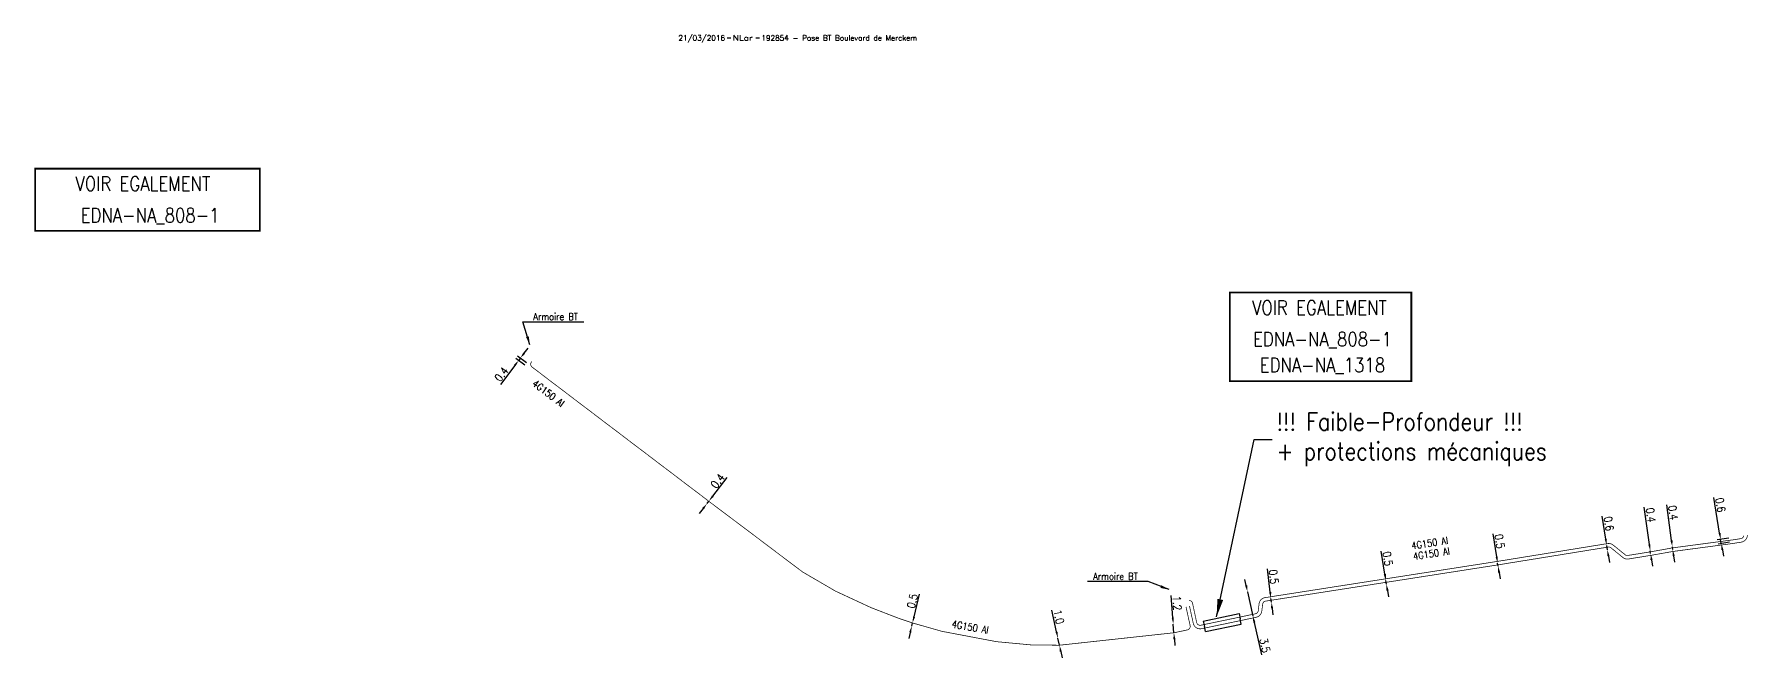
# Model space of a CAD drawing. Header units: millimetres. Extents: x 184011 to 185000, y 128010 to 128993.
# Drawn here: x 184421.5 to 184662.3, y 128901.4 to 128989 of the extents above; entities that cross this region are included whole.
import ezdxf
from ezdxf.enums import TextEntityAlignment as Align

# ---------------------------------------------------------------- set-up
doc = ezdxf.new("R2010")
doc.units = ezdxf.units.MM
doc.header["$PDMODE"] = 34
doc.linetypes.add('B_ST_Al', pattern=[2000, 1000, 1000])
doc.layers.get('0').update_dxf_attribs({"linetype": 'CONTINUOUS'})
doc.layers.get('DEFPOINTS').update_dxf_attribs({"linetype": 'CONTINUOUS'})
for name, color, linetype in [('B_100', 3, 'CONTINUOUS'), ('B_110', 1, 'CONTINUOUS'), ('B_420', 7, 'CONTINUOUS'), ('B_930', 7, 'CONTINUOUS')]:
    doc.layers.add(name, color=color, linetype=linetype)
doc.layers.add('B_910', color=7, linetype='CONTINUOUS', plot=False)
doc.styles.get("Standard").update_dxf_attribs({"font": 'romans.shx', "width": 0.85})
doc.dimstyles.get("Standard").update_dxf_attribs({"dimtxt": 1.5, "dimasz": 1.2, "dimexe": 0.625, "dimexo": 0.625, "dimgap": 0.25, "dimtad": 1, "dimdec": 1, "dimzin": 0, "dimdsep": 46, "dimtxsty": 'Standard', "dimcen": -0.5, "dimadec": 0, "dimazin": 0, "dimtfac": 1, "dimtdec": 1, "dimtmove": 0, "dimatfit": 3, "dimfxl": 0, "dimtolj": 1, "dimtzin": 0, "dimarcsym": 0})

# ---------------------------------------------------------------- blocks, each defined once
blk = doc.blocks.new('*D337')
at = {"layer": 'B_100', "color": 0, "linetype": 'Continuous', "lineweight": -2, "transparency": 16777216}
for p, q in [((184490.33, 128944.2), (184490.88, 128944.91)), ((184489, 128942.45), (184486.99, 128939.8)), ((184490.42, 128942.5), (184489.17, 128943.45)), ((184490.66, 128942.81), (184489.41, 128943.76)), ((184489.79, 128943.48), (184489.55, 128943.16))]:
    blk.add_line(p, q, dxfattribs=at)
at = {"layer": 'B_100', "color": 0, "linetype": 'Continuous', "transparency": 16777216}
for points in [[(184490.21, 128944.29), (184490.45, 128944.11), (184489.79, 128943.48)], [(184488.88, 128942.54), (184489.12, 128942.35), (184489.55, 128943.16)]]:
    blk.add_solid(points, dxfattribs=at)
at = {"layer": 'DEFPOINTS', "color": 0, "linetype": 'Continuous', "transparency": 16777216}
for p in [(184489.55, 128943.16), (184490.8, 128942.21), (184491.04, 128942.53)]:
    blk.add_point(p, dxfattribs=at)
at = {"layer": 'B_100', "color": 0, "linetype": 'Continuous', "transparency": 16777216, "insert": (184487.13, 128941.22), "char_height": 1.125, "attachment_point": 5, "rotation": 52.756}
blk.add_mtext('\\A1;0.4', dxfattribs=at)
blk = doc.blocks.new('*D338')
at = {"layer": 'B_100', "color": 0, "linetype": 'Continuous', "lineweight": -2, "transparency": 16777216}
for p, q in [((184516.83, 128924.09), (184518.85, 128926.72)), ((184516.03, 128923.06), (184516.28, 128923.37)), ((184515.49, 128922.34), (184514.94, 128921.63))]:
    blk.add_line(p, q, dxfattribs=at)
at = {"layer": 'B_100', "color": 0, "linetype": 'Continuous', "transparency": 16777216}
for points in [[(184515.37, 128922.44), (184515.6, 128922.25), (184516.03, 128923.06)], [(184516.71, 128924.18), (184516.95, 128924), (184516.28, 128923.37)]]:
    blk.add_solid(points, dxfattribs=at)
at = {"layer": 'DEFPOINTS', "color": 0, "linetype": 'Continuous', "transparency": 16777216}
for p in [(184516.03, 128923.06), (184516.03, 128923.06), (184516.28, 128923.37)]:
    blk.add_point(p, dxfattribs=at)
at = {"layer": 'B_100', "color": 0, "linetype": 'Continuous', "transparency": 16777216, "insert": (184517.52, 128926.22), "char_height": 1.125, "attachment_point": 5, "rotation": 52.4143}
blk.add_mtext('\\A1;0.4', dxfattribs=at)
blk = doc.blocks.new('*D339')
at = {"layer": 'B_100', "color": 0, "linetype": 'Continuous', "lineweight": -2, "transparency": 16777216}
for p, q in [((184545.13, 128907.14), (184545.91, 128910.32)), ((184544.8, 128905.83), (184544.91, 128906.27)), ((184544.59, 128904.95), (184544.37, 128904.08))]:
    blk.add_line(p, q, dxfattribs=at)
at = {"layer": 'B_100', "color": 0, "linetype": 'Continuous', "transparency": 16777216}
for points in [[(184544.44, 128904.99), (184544.73, 128904.92), (184544.8, 128905.83)], [(184544.98, 128907.18), (184545.27, 128907.1), (184544.91, 128906.27)]]:
    blk.add_solid(points, dxfattribs=at)
at = {"layer": 'DEFPOINTS', "color": 0, "linetype": 'Continuous', "transparency": 16777216}
for p in [(184544.8, 128905.83), (184544.8, 128905.83), (184544.91, 128906.27)]:
    blk.add_point(p, dxfattribs=at)
at = {"layer": 'B_100', "color": 0, "linetype": 'Continuous', "transparency": 16777216, "insert": (184544.9, 128909.35), "char_height": 1.125, "attachment_point": 5, "rotation": 76.1613}
blk.add_mtext('\\A1;0.5', dxfattribs=at)
blk = doc.blocks.new('*D340')
at = {"layer": 'B_100', "color": 0, "linetype": 'Continuous', "lineweight": -2, "transparency": 16777216}
for p, q in [((184565.16, 128905), (184564.51, 128908.07)), ((184565.56, 128903.14), (184565.35, 128904.12)), ((184565.74, 128902.26), (184565.93, 128901.38))]:
    blk.add_line(p, q, dxfattribs=at)
at = {"layer": 'B_100', "color": 0, "linetype": 'Continuous', "transparency": 16777216}
for points in [[(184565.31, 128905.03), (184565.01, 128904.97), (184565.35, 128904.12)], [(184565.89, 128902.29), (184565.6, 128902.23), (184565.56, 128903.14)]]:
    blk.add_solid(points, dxfattribs=at)
at = {"layer": 'DEFPOINTS', "color": 0, "linetype": 'Continuous', "transparency": 16777216}
for p in [(184565.35, 128904.12), (184565.35, 128904.12), (184565.56, 128903.14)]:
    blk.add_point(p, dxfattribs=at)
at = {"layer": 'B_100', "color": 0, "linetype": 'Continuous', "transparency": 16777216, "insert": (184565.47, 128907.13), "char_height": 1.125, "attachment_point": 5, "rotation": 282.0179}
blk.add_mtext('\\A1;1.0', dxfattribs=at)
blk = doc.blocks.new('*D341')
at = {"layer": 'B_100', "color": 0, "linetype": 'Continuous', "lineweight": -2, "transparency": 16777216}
for p, q in [((184581.49, 128906.99), (184581.26, 128910.12)), ((184581.65, 128904.89), (184581.56, 128906.09)), ((184581.71, 128904), (184581.78, 128903.1))]:
    blk.add_line(p, q, dxfattribs=at)
at = {"layer": 'B_100', "color": 0, "linetype": 'Continuous', "transparency": 16777216}
for points in [[(184581.64, 128907), (184581.34, 128906.98), (184581.56, 128906.09)], [(184581.86, 128904.01), (184581.56, 128903.98), (184581.65, 128904.89)]]:
    blk.add_solid(points, dxfattribs=at)
at = {"layer": 'DEFPOINTS', "color": 0, "linetype": 'Continuous', "transparency": 16777216}
for p in [(184581.56, 128906.09), (184581.56, 128906.09), (184581.65, 128904.89)]:
    blk.add_point(p, dxfattribs=at)
at = {"layer": 'B_100', "color": 0, "linetype": 'Continuous', "transparency": 16777216, "insert": (184582.09, 128909.06), "char_height": 1.125, "attachment_point": 5, "rotation": 274.2052}
blk.add_mtext('\\A1;1.2', dxfattribs=at)
blk = doc.blocks.new('*D342')
at = {"layer": 'B_110', "color": 0, "linetype": 'Continuous', "lineweight": -2, "transparency": 16777216}
for p, q in [((184591.8, 128911.52), (184591.61, 128912.4)), ((184592, 128910.64), (184592.76, 128907.23)), ((184592.95, 128906.35), (184593.96, 128901.79))]:
    blk.add_line(p, q, dxfattribs=at)
at = {"layer": 'B_110', "color": 0, "linetype": 'Continuous', "transparency": 16777216}
for points in [[(184591.95, 128911.55), (184591.66, 128911.49), (184592, 128910.64)], [(184593.1, 128906.38), (184592.8, 128906.31), (184592.76, 128907.23)]]:
    blk.add_solid(points, dxfattribs=at)
at = {"layer": 'DEFPOINTS', "color": 0, "linetype": 'Continuous', "transparency": 16777216}
for p in [(184592, 128910.64), (184592, 128910.64), (184592.76, 128907.23)]:
    blk.add_point(p, dxfattribs=at)
at = {"layer": 'B_110', "color": 0, "linetype": 'Continuous', "transparency": 16777216, "insert": (184594.43, 128903.11), "char_height": 1.125, "attachment_point": 5, "rotation": 282.4795}
blk.add_mtext('\\A1;3.5', dxfattribs=at)
blk = doc.blocks.new('*D343')
at = {"layer": 'B_110', "color": 0, "linetype": 'Continuous', "lineweight": -2, "transparency": 16777216}
for p, q in [((184595.18, 128910.6), (184594.8, 128913.86)), ((184595.35, 128909.21), (184595.29, 128909.71)), ((184595.45, 128908.32), (184595.56, 128907.42))]:
    blk.add_line(p, q, dxfattribs=at)
at = {"layer": 'B_110', "color": 0, "linetype": 'Continuous', "transparency": 16777216}
for points in [[(184595.33, 128910.62), (184595.03, 128910.58), (184595.29, 128909.71)], [(184595.6, 128908.33), (184595.3, 128908.3), (184595.35, 128909.21)]]:
    blk.add_solid(points, dxfattribs=at)
at = {"layer": 'DEFPOINTS', "color": 0, "linetype": 'Continuous', "transparency": 16777216}
for p in [(184595.29, 128909.71), (184595.35, 128909.21), (184595.35, 128909.21)]:
    blk.add_point(p, dxfattribs=at)
at = {"layer": 'B_110', "color": 0, "linetype": 'Continuous', "transparency": 16777216, "insert": (184595.68, 128912.76), "char_height": 1.125, "attachment_point": 5, "rotation": 276.7573}
blk.add_mtext('\\A1;0.5', dxfattribs=at)
blk = doc.blocks.new('*D344')
at = {"layer": 'B_110', "color": 0, "linetype": 'Continuous', "lineweight": -2, "transparency": 16777216}
for p, q in [((184611.3, 128913.12), (184610.77, 128916.35)), ((184611.52, 128911.73), (184611.44, 128912.23)), ((184611.67, 128910.85), (184611.81, 128909.96))]:
    blk.add_line(p, q, dxfattribs=at)
at = {"layer": 'B_110', "color": 0, "linetype": 'Continuous', "transparency": 16777216}
for points in [[(184611.44, 128913.14), (184611.15, 128913.09), (184611.44, 128912.23)], [(184611.82, 128910.87), (184611.52, 128910.82), (184611.52, 128911.73)]]:
    blk.add_solid(points, dxfattribs=at)
at = {"layer": 'DEFPOINTS', "color": 0, "linetype": 'Continuous', "transparency": 16777216}
for p in [(184611.44, 128912.23), (184611.52, 128911.73), (184611.52, 128911.73)]:
    blk.add_point(p, dxfattribs=at)
at = {"layer": 'B_110', "color": 0, "linetype": 'Continuous', "transparency": 16777216, "insert": (184611.7, 128915.3), "char_height": 1.125, "attachment_point": 5, "rotation": 279.2865}
blk.add_mtext('\\A1;0.5', dxfattribs=at)
blk = doc.blocks.new('*D345')
at = {"layer": 'B_110', "color": 0, "linetype": 'Continuous', "lineweight": -2, "transparency": 16777216}
for p, q in [((184627.02, 128915.57), (184626.52, 128918.81)), ((184627.22, 128914.23), (184627.15, 128914.68)), ((184627.36, 128913.34), (184627.5, 128912.45))]:
    blk.add_line(p, q, dxfattribs=at)
at = {"layer": 'B_110', "color": 0, "linetype": 'Continuous', "transparency": 16777216}
for points in [[(184627.17, 128915.59), (184626.87, 128915.54), (184627.15, 128914.68)], [(184627.51, 128913.36), (184627.21, 128913.32), (184627.22, 128914.23)]]:
    blk.add_solid(points, dxfattribs=at)
at = {"layer": 'DEFPOINTS', "color": 0, "linetype": 'Continuous', "transparency": 16777216}
for p in [(184627.15, 128914.68), (184627.22, 128914.23), (184627.22, 128914.23)]:
    blk.add_point(p, dxfattribs=at)
at = {"layer": 'B_110', "color": 0, "linetype": 'Continuous', "transparency": 16777216, "insert": (184627.44, 128917.74), "char_height": 1.125, "attachment_point": 5, "rotation": 278.7768}
blk.add_mtext('\\A1;0.5', dxfattribs=at)
blk = doc.blocks.new('*D346')
at = {"layer": 'B_110', "color": 0, "linetype": 'Continuous', "lineweight": -2, "transparency": 16777216}
for p, q in [((184642.35, 128918.04), (184641.85, 128921.28)), ((184642.58, 128916.56), (184642.49, 128917.15)), ((184642.72, 128915.67), (184642.86, 128914.78))]:
    blk.add_line(p, q, dxfattribs=at)
at = {"layer": 'B_110', "color": 0, "linetype": 'Continuous', "transparency": 16777216}
for points in [[(184642.5, 128918.07), (184642.2, 128918.02), (184642.49, 128917.15)], [(184642.87, 128915.69), (184642.57, 128915.65), (184642.58, 128916.56)]]:
    blk.add_solid(points, dxfattribs=at)
at = {"layer": 'DEFPOINTS', "color": 0, "linetype": 'Continuous', "transparency": 16777216}
for p in [(184642.49, 128917.15), (184642.58, 128916.56), (184642.58, 128916.56)]:
    blk.add_point(p, dxfattribs=at)
at = {"layer": 'B_110', "color": 0, "linetype": 'Continuous', "transparency": 16777216, "insert": (184642.78, 128920.22), "char_height": 1.125, "attachment_point": 5, "rotation": 278.7768}
blk.add_mtext('\\A1;0.6', dxfattribs=at)
blk = doc.blocks.new('*D347')
at = {"layer": 'B_110', "color": 0, "linetype": 'Continuous', "lineweight": -2, "transparency": 16777216}
for p, q in [((184648.48, 128917.3), (184647.77, 128922.54)), ((184648.66, 128916.01), (184648.6, 128916.41)), ((184648.78, 128915.12), (184648.9, 128914.23))]:
    blk.add_line(p, q, dxfattribs=at)
at = {"layer": 'B_110', "color": 0, "linetype": 'Continuous', "transparency": 16777216}
for points in [[(184648.63, 128917.32), (184648.33, 128917.28), (184648.6, 128916.41)], [(184648.93, 128915.14), (184648.63, 128915.1), (184648.66, 128916.01)]]:
    blk.add_solid(points, dxfattribs=at)
at = {"layer": 'DEFPOINTS', "color": 0, "linetype": 'Continuous', "transparency": 16777216}
for p in [(184648.6, 128916.41), (184648.6, 128916.41), (184648.66, 128916.01)]:
    blk.add_point(p, dxfattribs=at)
at = {"layer": 'B_110', "color": 0, "linetype": 'Continuous', "transparency": 16777216, "insert": (184648.67, 128921.44), "char_height": 1.125, "attachment_point": 5, "rotation": 277.791}
blk.add_mtext('\\A1;0.4', dxfattribs=at)
blk = doc.blocks.new('*D348')
at = {"layer": 'B_110', "color": 0, "linetype": 'Continuous', "lineweight": -2, "transparency": 16777216}
for p, q in [((184651.59, 128917.86), (184650.91, 128922.87)), ((184651.77, 128916.57), (184651.71, 128916.97)), ((184651.89, 128915.68), (184652.01, 128914.79))]:
    blk.add_line(p, q, dxfattribs=at)
at = {"layer": 'B_110', "color": 0, "linetype": 'Continuous', "transparency": 16777216}
for points in [[(184651.74, 128917.88), (184651.44, 128917.84), (184651.71, 128916.97)], [(184652.04, 128915.7), (184651.74, 128915.66), (184651.77, 128916.57)]]:
    blk.add_solid(points, dxfattribs=at)
at = {"layer": 'DEFPOINTS', "color": 0, "linetype": 'Continuous', "transparency": 16777216}
for p in [(184651.71, 128916.97), (184651.71, 128916.97), (184651.77, 128916.57)]:
    blk.add_point(p, dxfattribs=at)
at = {"layer": 'B_110', "color": 0, "linetype": 'Continuous', "transparency": 16777216, "insert": (184651.81, 128921.77), "char_height": 1.125, "attachment_point": 5, "rotation": 277.7951}
blk.add_mtext('\\A1;0.4', dxfattribs=at)
blk = doc.blocks.new('*D349')
at = {"layer": 'B_110', "color": 0, "linetype": 'Continuous', "lineweight": -2, "transparency": 16777216}
for p, q in [((184658.35, 128918.9), (184657.52, 128923.9)), ((184659.63, 128918.2), (184658.03, 128917.94)), ((184658.59, 128917.42), (184658.49, 128918.02)), ((184659.73, 128917.61), (184658.13, 128917.35)), ((184658.74, 128916.54), (184658.89, 128915.65))]:
    blk.add_line(p, q, dxfattribs=at)
at = {"layer": 'B_110', "color": 0, "linetype": 'Continuous', "transparency": 16777216}
for points in [[(184658.5, 128918.93), (184658.2, 128918.88), (184658.49, 128918.02)], [(184658.89, 128916.56), (184658.59, 128916.51), (184658.59, 128917.42)]]:
    blk.add_solid(points, dxfattribs=at)
at = {"layer": 'DEFPOINTS', "color": 0, "linetype": 'Continuous', "transparency": 16777216}
for p in [(184658.49, 128918.02), (184660.1, 128918.28), (184660.19, 128917.69)]:
    blk.add_point(p, dxfattribs=at)
at = {"layer": 'B_110', "color": 0, "linetype": 'Continuous', "transparency": 16777216, "insert": (184658.46, 128922.85), "char_height": 1.125, "attachment_point": 5, "rotation": 279.3754}
blk.add_mtext('\\A1;0.6', dxfattribs=at)
blk = doc.blocks.new('GIS_MODF')
at = {"color": 0, "linetype": 'Continuous', "flags": 128}
for points in [[(-2.26, -0.01), (-1.76, -0.01)], [(1.76, -0.01), (2.26, -0.01)]]:
    blk.add_lwpolyline(points, dxfattribs=at)
at = {"color": 0, "linetype": 'Continuous'}
blk.add_attdef('DATE', text='', height=0.75, dxfattribs=at).set_placement((-2.58, -0.39), align=Align.RIGHT)
at = {"color": 0, "linetype": 'Continuous', "width": 3.590909}
blk.add_attdef('USER', text='', height=0.75, dxfattribs=at).set_placement((-1.52, -0.39), (1.31, -0.39), align=Align.FIT)
at = {"color": 0, "linetype": 'Continuous'}
blk.add_attdef('DESC', (2.53, -0.39), '', height=0.75, dxfattribs=at)

msp = doc.modelspace()

# ---------------------------------------------------------------- linework, layer by layer
at = {"layer": 'B_100', "linetype": 'B_ST_Al', "const_width": 0.1, "flags": 128}
msp.add_lwpolyline([(184491.4, 128943), (184491.34, 128942.93, 0.415148), (184491.44, 128942.23), (184516.28, 128923.37), (184529.47, 128913.43), (184534.07, 128910.75), (184539.11, 128908.41), (184543.1, 128906.87), (184544.91, 128906.27), (184549.01, 128905.1), (184556.7, 128903.64), (184561.61, 128903.18), (184565.56, 128903.14), (184581.65, 128904.89), (184581.65, 128904.89), (184583.54, 128905.29, 0.415921), (184583.93, 128905.89), (184583.35, 128908.54)], format="xyb", dxfattribs=at)
at = {"layer": 'B_100', "linetype": 'B_ST_Al', "const_width": 0.1}
msp.add_lwpolyline([(184583.84, 128908.64), (184584.37, 128906.22, 0.412509), (184585.55, 128905.46), (184585.98, 128905.55), (184591.01, 128906.6), (184592.81, 128906.98), (184593.21, 128907.07, 0.320258), (184594, 128907.92), (184594.12, 128908.9, -0.3347), (184594.54, 128909.34), (184595.33, 128909.46), (184611.48, 128911.98), (184627.19, 128914.43), (184642.52, 128916.91), (184642.52, 128916.91), (184642.52, 128916.91), (184642.7, 128916.93, -0.208897), (184643.08, 128916.83), (184644.76, 128915.47, 0.212857), (184645.55, 128915.26), (184648.7, 128915.77), (184651.81, 128916.32), (184660.23, 128917.44), (184661.41, 128917.63, 0.375126), (184662.25, 128918.64)], format="xyb", dxfattribs=at)
at = {"layer": 'B_110', "linetype": 'B_ST_Al', "const_width": 0.1}
msp.add_lwpolyline([(184583.83, 128909.43, -0.327538), (184584.27, 128909.04), (184584.85, 128906.33, 0.412509), (184585.45, 128905.95), (184585.87, 128906.04), (184590.91, 128907.09), (184592.7, 128907.47), (184593.11, 128907.56, 0.320258), (184593.5, 128907.98), (184593.62, 128908.97, -0.3347), (184594.46, 128909.83), (184595.25, 128909.95), (184611.4, 128912.47), (184627.12, 128914.92), (184642.45, 128917.4), (184642.45, 128917.4), (184642.45, 128917.4), (184642.63, 128917.43, -0.208897), (184643.4, 128917.21), (184645.07, 128915.86, 0.212857), (184645.47, 128915.76), (184648.62, 128916.26), (184651.73, 128916.82), (184660.16, 128917.94), (184661.33, 128918.12, 0.33426), (184661.75, 128918.55)], format="xyb", dxfattribs=at)
at = {"layer": 'B_420', "color": 7, "linetype": 'CONTINUOUS'}
for p, q in [((184585.77, 128906.53), (184590.8, 128907.58)), ((184585.77, 128906.53), (184585.93, 128905.79)), ((184586.08, 128905.06), (184585.93, 128905.79)), ((184586.08, 128905.06), (184591.11, 128906.11)), ((184590.8, 128907.58), (184590.96, 128906.85)), ((184591.11, 128906.11), (184590.96, 128906.85))]:
    msp.add_line(p, q, dxfattribs=at)
at = {"layer": 'B_930', "const_width": 0.25}
for points in [[(184421.59, 128970.11), (184453.16, 128970.11), (184453.16, 128961.37), (184421.59, 128961.37)], [(184589.51, 128952.7), (184615.02, 128952.7), (184615.02, 128940.24), (184589.51, 128940.24)]]:
    msp.add_lwpolyline(points, close=True, dxfattribs=at)

# ---------------------------------------------------------------- block references
at = {"layer": 'B_910'}
ref = msp.add_blockref('GIS_MODF', (184521.14, 128988.5), dxfattribs=at)
ref.add_attrib('DATE', '21/03/2016', dxfattribs={"layer": '0', "color": 0, "linetype": 'Continuous', "height": 0.75}).set_placement((184518.56, 128988.11), align=Align.RIGHT)
ref.add_attrib('USER', 'NLar', dxfattribs={"layer": '0', "color": 0, "linetype": 'Continuous', "height": 0.75, "width": 1.128571}).set_placement((184519.63, 128988.11), (184522.45, 128988.11), align=Align.FIT)
ref.add_attrib('DESC', '192854 - Pose BT Boulevard de Merckem', (184523.67, 128988.11), dxfattribs={"layer": '0', "color": 0, "linetype": 'Continuous', "height": 0.75})

# ---------------------------------------------------------------- texts
at = {"layer": 'B_100', "linetype": 'B_ST_Al', "width": 0.85}
for rotation, p in [(322.8046, (184491.37, 128939.72)), (8.8574, (184615.35, 128915.11)), (350.1696, (184550.37, 128905.64))]:
    msp.add_text('4G150 Al', height=1, rotation=rotation, dxfattribs=at).set_placement(p)
at = {"layer": 'B_100', "linetype": 'Continuous', "char_height": 1}
for insert, attachment_point in [((184491.61, 128949.33), 4), ((184576.57, 128912.83), 6)]:
    msp.add_mtext('Armoire BT', dxfattribs=dict(at, insert=insert, attachment_point=attachment_point))
at = {"layer": 'B_110', "linetype": 'B_ST_Al', "width": 0.85}
msp.add_text('4G150 Al', height=1, rotation=8.8574, dxfattribs=at).set_placement((184615.11, 128916.6))
at = {"layer": 'B_420', "insert": (184596.08, 128932.07), "char_height": 2.5, "attachment_point": 4}
msp.add_mtext('!!! Faible-Profondeur !!!\\P+ protections mécaniques', dxfattribs=at)
at = {"layer": 'B_930', "width": 0.85}
for s, p in [('VOIR EGALEMENT ', (184437.31, 128967.01)), ('EDNA-NA_808-1', (184437.75, 128962.57)), ('VOIR EGALEMENT', (184602.1, 128949.59)), ('EDNA-NA_808-1', (184602.53, 128945.15)), ('EDNA-NA_1318', (184602.53, 128941.52))]:
    msp.add_text(s, height=2, dxfattribs=at).set_placement(p, align=Align.CENTER)

# ---------------------------------------------------------------- dimensions: what is measured, and where the dimension line sits
at = {"layer": 'B_100', "linetype": 'Continuous'}
for base, p1, p2, angle, override, picture, middle in [((184489.55, 128943.16), (184491.04, 128942.53), (184490.8, 128942.21), 52.756, {"dimscale": 0.75, "dimatfit": 0}, '*D337', (184487.72, 128940.76)), ((184516.03, 128923.06), (184516.28, 128923.37), (184516.03, 128923.06), 52.4143, {"dimscale": 0.75, "dimatfit": 0}, '*D338', (184518.12, 128925.76)), ((184544.804, 128905.8289), (184544.9116, 128906.2658), (184544.804, 128905.8289), 76.1613, {"dimscale": 0.75, "dimatfit": 0}, '*D339', (184545.6266, 128909.1683)), ((184565.35, 128904.12), (184565.56, 128903.14), (184565.35, 128904.12), 282.0179, {"dimscale": 0.75, "dimlfac": 1, "dimlunit": 2, "dimatfit": 0}, '*D340', (184564.74, 128906.98)), ((184581.56, 128906.09), (184581.65, 128904.89), (184581.56, 128906.09), 274.2052, {"dimscale": 0.75, "dimlfac": 1, "dimlunit": 2, "dimatfit": 0}, '*D341', (184581.34, 128909))]:
    dim = msp.add_linear_dim(base=base, p1=p1, p2=p2, angle=angle, dimstyle='Standard', override=override, dxfattribs=at)
    dim.commit()
    dim.dimension.update_dxf_attribs({"geometry": picture, "text_midpoint": middle, "dimtype": 160})
at = {"layer": 'B_110', "linetype": 'Continuous'}
for base, p1, p2, angle, picture, middle in [((184648.6, 128916.41), (184648.66, 128916.01), (184648.6, 128916.41), 277.791, '*D347', (184647.93, 128921.34)), ((184651.71, 128916.97), (184651.77, 128916.57), (184651.71, 128916.97), 277.7951, '*D348', (184651.07, 128921.67)), ((184658.49, 128918.02), (184660.19, 128917.69), (184660.1, 128918.28), 279.3754, '*D349', (184657.72, 128922.72)), ((184642.58, 128916.56), (184642.49, 128917.15), (184642.58, 128916.56), 98.7768, '*D346', (184642.03, 128920.11)), ((184627.22, 128914.23), (184627.15, 128914.68), (184627.22, 128914.23), 98.7768, '*D345', (184626.7, 128917.63)), ((184611.52, 128911.73), (184611.44, 128912.23), (184611.52, 128911.73), 99.2865, '*D344', (184610.96, 128915.18)), ((184595.35, 128909.21), (184595.29, 128909.71), (184595.35, 128909.21), 96.7573, '*D343', (184594.94, 128912.67)), ((184592, 128910.64), (184592.76, 128907.23), (184592, 128910.64), 282.4795, '*D342', (184593.7, 128902.95))]:
    dim = msp.add_linear_dim(base=base, p1=p1, p2=p2, angle=angle, dimstyle='Standard', override={"dimscale": 0.75, "dimatfit": 0}, dxfattribs=at)
    dim.commit()
    dim.dimension.update_dxf_attribs({"geometry": picture, "text_midpoint": middle, "dimtype": 160})

# ---------------------------------------------------------------- leaders
at = {"layer": 'B_100', "linetype": 'Continuous', "annotation_type": 0, "has_hookline": 1, "text_width": 7.08}
for points, hookline_direction in [([(184491.13, 128945.34), (184490.16, 128948.58), (184491.36, 128948.58)], 0), ([(184580.96, 128910.95), (184578.02, 128912.08), (184576.82, 128912.08)], 1)]:
    msp.add_leader(points, dimstyle='Standard', dxfattribs=dict(at, hookline_direction=hookline_direction))
at = {"layer": 'B_420', "annotation_type": 0, "has_hookline": 1, "hookline_direction": 0, "text_width": 42.5}
msp.add_leader([(184587.65, 128907.13), (184592.95, 128932.07), (184595.45, 128932.07)], dimstyle='Standard', override={"dimasz": 2.5, "dimgap": -0.63, "dimtad": 0}, dxfattribs=at)

doc.saveas('drawing.dxf')
